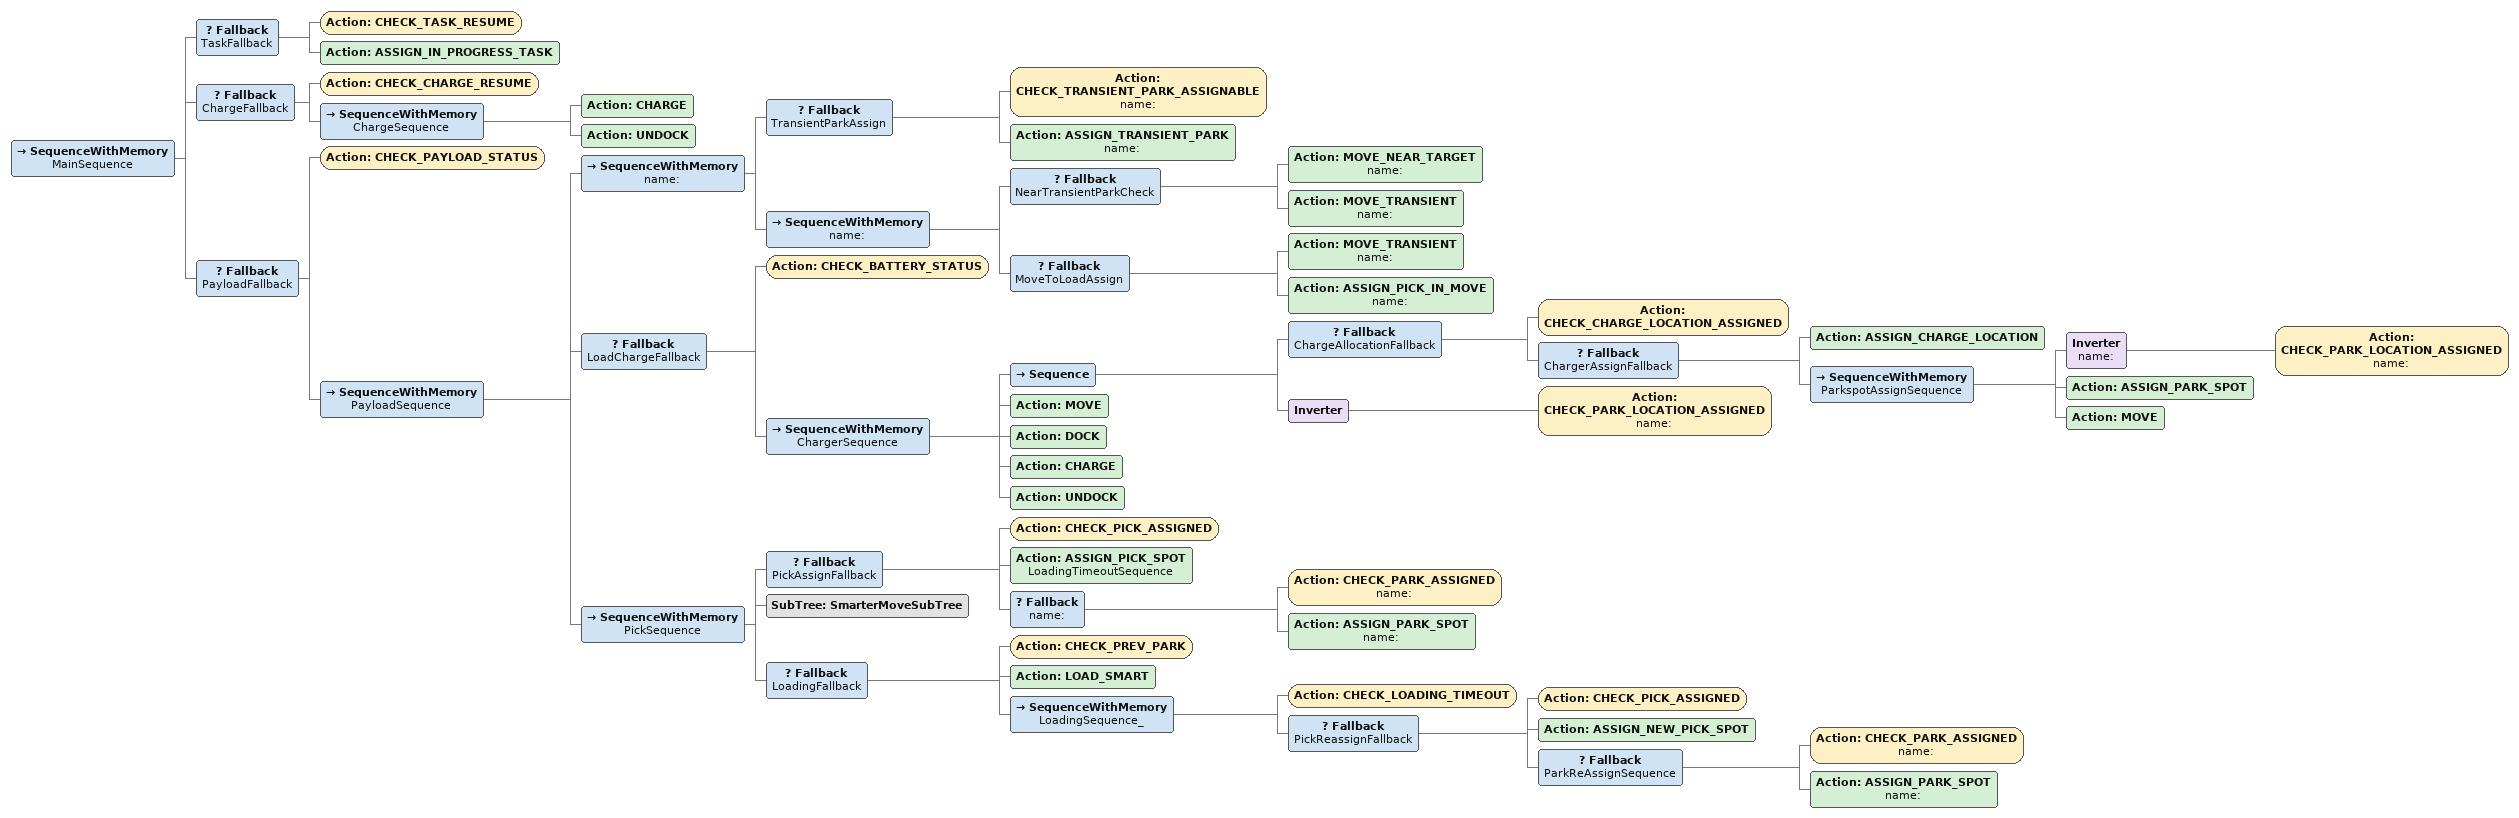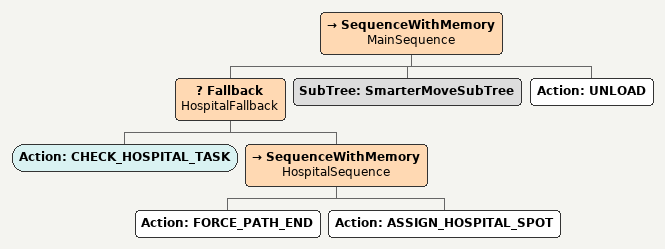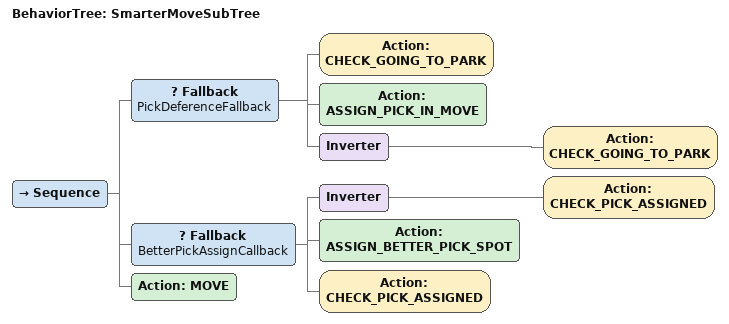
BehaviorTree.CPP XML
<SequenceWithMemory name="MainSequence">
    <Fallback name="TaskFallback">
        <Action ID="CHECK_TASK_RESUME"/>
        <Action ID="ASSIGN_IN_PROGRESS_TASK"/>
    </Fallback>
    <Fallback name="ChargeFallback">
        <Action ID="CHECK_CHARGE_RESUME"/>
        <SequenceWithMemory name="ChargeSequence">
            <Action ID="CHARGE"/>
            <Action ID="UNDOCK"/>
        </SequenceWithMemory>
    </Fallback>
    <Fallback name="PayloadFallback">
        <Action ID="CHECK_PAYLOAD_STATUS"/>
        <SequenceWithMemory name="PayloadSequence">
            <SequenceWithMemory name="">
                <Fallback name="TransientParkAssign">
                    <Action ID="CHECK_TRANSIENT_PARK_ASSIGNABLE" name=""/>
                    <Action ID="ASSIGN_TRANSIENT_PARK" name=""/>
                </Fallback>
                <SequenceWithMemory name="">
                    <Fallback name="NearTransientParkCheck">
                        <Action ID="MOVE_NEAR_TARGET" name=""/>
                        <Action ID="MOVE_TRANSIENT" name=""/>
                    </Fallback>
                    <Fallback name="MoveToLoadAssign">
                        <Action ID="MOVE_TRANSIENT" name=""/>
                        <Action ID="ASSIGN_PICK_IN_MOVE" name=""/>
                    </Fallback>
                </SequenceWithMemory>
            </SequenceWithMemory>
            <Fallback name="LoadChargeFallback">
                <Action ID="CHECK_BATTERY_STATUS"/>
                <SequenceWithMemory name="ChargerSequence">
                    <Sequence>
                        <Fallback name="ChargeAllocationFallback">
                            <Action ID="CHECK_CHARGE_LOCATION_ASSIGNED"/>
                            <Fallback name="ChargerAssignFallback">
                                <Action ID="ASSIGN_CHARGE_LOCATION"/>
                                <SequenceWithMemory name="ParkspotAssignSequence">
                                    <Inverter name="">
                                        <Action ID="CHECK_PARK_LOCATION_ASSIGNED" name=""/>
                                    </Inverter>
                                    <Action ID="ASSIGN_PARK_SPOT"/>
                                    <Action ID="MOVE"/>
                                </SequenceWithMemory>
                            </Fallback>
                        </Fallback>
                        <Inverter>
                            <Action ID="CHECK_PARK_LOCATION_ASSIGNED" name=""/>
                        </Inverter>
                    </Sequence>
                    <Action ID="MOVE"/>
                    <Action ID="DOCK"/>
                    <Action ID="CHARGE"/>
                    <Action ID="UNDOCK"/>
                </SequenceWithMemory>
            </Fallback>
            <SequenceWithMemory name="PickSequence">
                <Fallback name="PickAssignFallback">
                    <Action ID="CHECK_PICK_ASSIGNED"/>
                    <Action ID="ASSIGN_PICK_SPOT" name="LoadingTimeoutSequence"/>
                    <Fallback name="">
                        <Action ID="CHECK_PARK_ASSIGNED" name=""/>
                        <Action ID="ASSIGN_PARK_SPOT" name=""/>
                    </Fallback>
                </Fallback>
                <SubTree ID="SmarterMoveSubTree"/>
                <Fallback name="LoadingFallback">
                    <Action ID="CHECK_PREV_PARK"/>
                    <Action ID="LOAD_SMART"/>
                    <SequenceWithMemory name="LoadingSequence_">
                        <Action ID="CHECK_LOADING_TIMEOUT"/>
                        <Fallback name="PickReassignFallback">
                            <Action ID="CHECK_PICK_ASSIGNED"/>
                            <Action ID="ASSIGN_NEW_PICK_SPOT"/>
                            <Fallback name="ParkReAssignSequence">
                                <Action ID="CHECK_PARK_ASSIGNED" name=""/>
                                <Action ID="ASSIGN_PARK_SPOT" name=""/>
                            </Fallback>
                        </Fallback>
                    </SequenceWithMemory>
                </Fallback>
            </SequenceWithMemory>
        </SequenceWithMemory>
    </Fallback>
</SequenceWithMemory>

<SequenceWithMemory name="MainSequence">
    <Fallback name="HospitalFallback">
        <Action ID="CHECK_HOSPITAL_TASK"/>
        <SequenceWithMemory name="HospitalSequence">
            <Action ID="FORCE_PATH_END"/>
            <Action ID="ASSIGN_HOSPITAL_SPOT"/>
        </SequenceWithMemory>
    </Fallback>
    <SubTree ID="SmarterMoveSubTree"/>
    <Action ID="UNLOAD"/>
</SequenceWithMemory>

<BehaviorTree ID="SmarterMoveSubTree">
    <Sequence>
        <Fallback name="PickDeferenceFallback">
            <Action ID="CHECK_GOING_TO_PARK"/>
            <Action ID="ASSIGN_PICK_IN_MOVE"/>
            <Inverter>
                <Action ID="CHECK_GOING_TO_PARK"/>
            </Inverter>
        </Fallback>
        <Fallback name="BetterPickAssignCallback">
            <Inverter>
                <Action ID="CHECK_PICK_ASSIGNED"/>
            </Inverter>
            <Action ID="ASSIGN_BETTER_PICK_SPOT"/>
            <!-- If the agent is still going to pick and nothing better is allocated then skip -->
            <Action ID="CHECK_PICK_ASSIGNED"/>
        </Fallback>
        <Action ID="MOVE"/>
    </Sequence>
</BehaviorTree>
